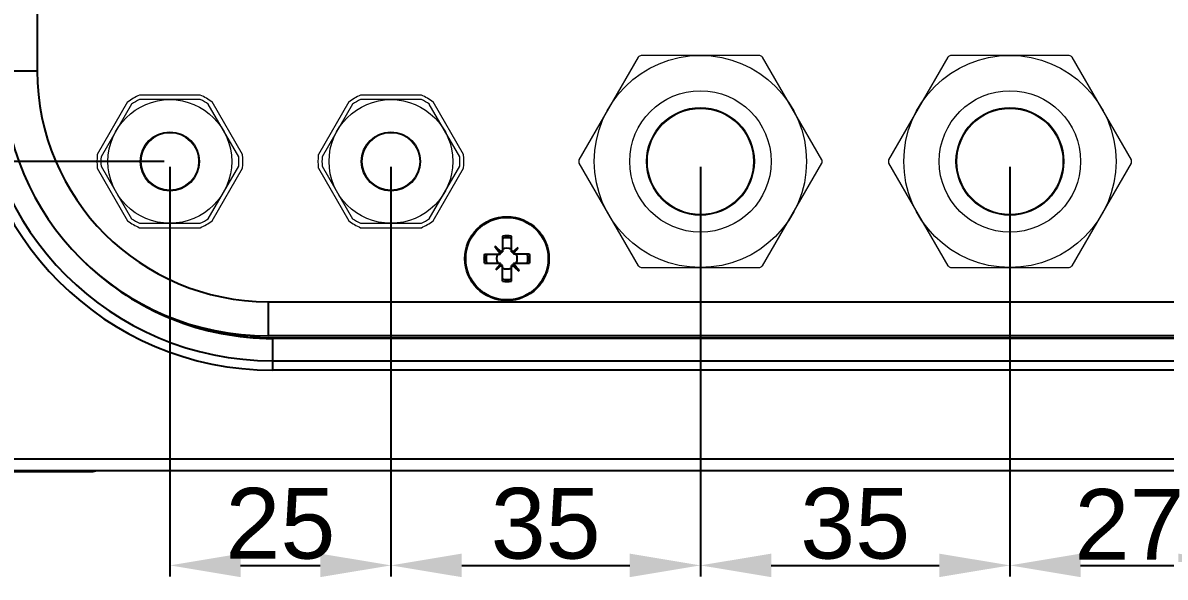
# Model space of a CAD drawing. Header units: millimetres. Extents: x 46697 to 51381, y 25488 to 34806.
# Drawn here: x 49408.8 to 49538, y 28196.6 to 28259.3 of the extents above; entities that cross this region are included whole.
import ezdxf

# ---------------------------------------------------------------- set-up
doc = ezdxf.new("R2010")
doc.units = ezdxf.units.MM
doc.layers.add('000-KOTIRANJE', color=254, linetype='Continuous', lineweight=5)
doc.layers.add('000-PI-Oprema', color=30, linetype='Continuous', lineweight=5)
for name, color, linetype in [('000-PI-ORMAR', 51, 'Continuous'), ('000-PI_TEXT_FRANC', 7, 'Continuous'), ('210-0', 7, 'Continuous')]:
    doc.layers.add(name, color=color, linetype=linetype)
doc.styles.get("Standard").update_dxf_attribs({"font": 'arial.ttf'})
doc.dimstyles.new('ISO-25-lb', dxfattribs={"dimtxt": 8, "dimasz": 8, "dimexe": 1.25, "dimexo": 0.625, "dimtad": 1, "dimdec": 1, "dimtxsty": 'Standard', "dimcen": 5, "dimadec": 0, "dimazin": 0, "dimtfac": 1, "dimtdec": 1, "dimtmove": 0, "dimatfit": 3, "dimfxl": 1, "dimarcsym": 0})

# ---------------------------------------------------------------- blocks, each defined once
blk = doc.blocks.new('NSYCRN325150_bottom')
at = {"layer": '000-PI-ORMAR'}
for p, q in [((49582.1, 30811.47), (49582.1, 30781.97)), ((49578.22, 30781.97), (49582.1, 30781.97)), ((49634.71, 30763.27), (49634.71, 30761.5)), ((49635.74, 30761.5), (49635.74, 30763.27)), ((49632.67, 30761.24), (49634.44, 30761.24)), ((49634.49, 30761.45), (49633.83, 30762.11)), ((49634.4, 30761.37), (49634.26, 30761.24)), ((49634.4, 30761.54), (49634.56, 30761.54)), ((49634.4, 30761.54), (49634.4, 30761.38)), ((49634.4, 30761.38), (49634.4, 30761.37)), ((49634.4, 30761.37), (49634.49, 30761.28)), ((49634.44, 30761.24), (49634.49, 30761.28)), ((49634.66, 30761.45), (49634.49, 30761.45)), ((49634.49, 30761.45), (49634.49, 30761.28)), ((49634.57, 30761.54), (49634.56, 30761.54)), ((49634.71, 30761.68), (49634.57, 30761.54)), ((49634.57, 30761.54), (49634.66, 30761.45)), ((49634.66, 30761.45), (49634.71, 30761.5)), ((49635.87, 30761.54), (49635.74, 30761.68)), ((49635.74, 30761.5), (49635.78, 30761.45)), ((49635.87, 30761.54), (49635.78, 30761.45)), ((49635.95, 30761.45), (49635.78, 30761.45)), ((49635.93, 30761.54), (49635.87, 30761.54)), ((49636.04, 30761.54), (49635.93, 30761.54)), ((49635.95, 30761.45), (49636.47, 30761.97)), ((49635.95, 30761.28), (49635.95, 30761.45)), ((49636.04, 30761.37), (49635.95, 30761.28)), ((49635.95, 30761.28), (49636, 30761.24)), ((49637.77, 30761.24), (49636, 30761.24)), ((49636.04, 30761.54), (49636.04, 30761.43)), ((49636.04, 30761.37), (49636.04, 30761.43)), ((49636.18, 30761.24), (49636.04, 30761.37)), ((49632.86, 30760.72), (49632.61, 30760.72)), ((49632.67, 30760.21), (49634.44, 30760.21)), ((49634.49, 30759.99), (49633.98, 30759.48)), ((49634.26, 30760.21), (49634.4, 30760.07)), ((49634.4, 30760.07), (49634.49, 30760.16)), ((49634.4, 30760.01), (49634.4, 30760.07)), ((49634.4, 30759.9), (49634.4, 30760.01)), ((49634.4, 30759.9), (49634.51, 30759.9)), ((49634.49, 30760.16), (49634.44, 30760.21)), ((49634.49, 30760.16), (49634.49, 30759.99)), ((49634.49, 30759.99), (49634.66, 30759.99)), ((49634.57, 30759.9), (49634.51, 30759.9)), ((49634.57, 30759.9), (49634.66, 30759.99)), ((49634.57, 30759.9), (49634.71, 30759.76)), ((49634.71, 30759.94), (49634.66, 30759.99)), ((49634.71, 30758.17), (49634.71, 30759.94)), ((49635.78, 30759.99), (49635.74, 30759.94)), ((49635.74, 30758.17), (49635.74, 30759.94)), ((49635.74, 30759.76), (49635.87, 30759.9)), ((49635.87, 30759.9), (49635.78, 30759.99)), ((49635.78, 30759.99), (49635.95, 30759.99)), ((49635.88, 30759.9), (49635.87, 30759.9)), ((49636.04, 30759.9), (49635.88, 30759.9)), ((49636, 30760.21), (49635.95, 30760.16)), ((49636.04, 30760.07), (49635.95, 30760.16)), ((49635.95, 30759.99), (49635.95, 30760.16)), ((49635.95, 30759.99), (49636.61, 30759.33)), ((49636, 30760.21), (49637.77, 30760.21)), ((49636.04, 30760.07), (49636.18, 30760.21)), ((49636.04, 30760.07), (49636.04, 30760.06)), ((49636.04, 30760.06), (49636.04, 30759.9)), ((49637.58, 30760.72), (49637.83, 30760.72)), ((49608.22, 30755.85), (49608.22, 30751.97)), ((49608.22, 30755.85), (49756.22, 30755.85)), ((49756.22, 30751.97), (49608.22, 30751.97)), ((49608.72, 30751.76), (49608.72, 30748.1)), ((49608.72, 30751.76), (49755.72, 30751.76)), ((49755.72, 30751.69), (49608.72, 30751.69)), ((49608.72, 30749.16), (49755.72, 30749.16)), ((49755.72, 30748.1), (49608.72, 30748.1)), ((49557.22, 30738.07), (49806.02, 30738.07)), ((49805.87, 30736.72), (49559.42, 30736.72)), ((49576.3, 30736.62), (49588.14, 30736.62))]:
    blk.add_line(p, q, dxfattribs=at)
for radius in [4.75, 4.67]:
    blk.add_circle((49635.22, 30760.72), radius, dxfattribs=at)
for centre, radius, start, end in [((49608.72, 30782.22), 34.12, 180, 270), ((49608.72, 30782.22), 33.06, 180, 270), ((49608.22, 30781.97), 30, 180, 270), ((49608.22, 30781.97), 26.12, 180, 270), ((49635.22, 30760.93), 2.39, 77.579, 102.421), ((49635.22, 30760.91), 2.17, 76.2841, 103.7159), ((49635.02, 30760.72), 2.4, 167.5983, 179.9804), ((49635.04, 30760.72), 2.18, 166.2955, 179.9897), ((49626.91, 30752.47), 11.87, 49.8549, 54.3133), ((49643.36, 30768.95), 11.73, 215.6598, 220.1721), ((49635.22, 30760.72), 1.17, 153.8852, 206.1148), ((49635.22, 30760.72), 1.17, 63.8852, 116.1148), ((49643.51, 30752.5), 11.8, 126.666, 129.9788), ((49626.92, 30769.07), 11.9, 320.0351, 323.3202), ((49635.22, 30760.72), 1.17, 333.8852, 26.1148), ((49635.4, 30760.72), 2.18, 0.0103, 13.7046), ((49635.42, 30760.72), 2.4, 0.0196, 12.4018), ((49608.72, 30782.22), 30.53, 226.0952, 270), ((49635.02, 30760.72), 2.4, 180.0183, 192.4029), ((49635.04, 30760.72), 2.18, 180.0103, 193.7044), ((49643.51, 30752.37), 11.89, 140.0346, 143.3206), ((49626.93, 30768.94), 11.8, 306.6662, 309.9785), ((49643.53, 30768.96), 11.86, 229.8529, 234.3152), ((49627.08, 30752.49), 11.73, 35.6597, 40.1721), ((49635.4, 30760.72), 2.18, 346.2954, 359.9894), ((49635.42, 30760.72), 2.4, 347.5978, 359.9802), ((49635.22, 30760.72), 1.17, 243.8852, 296.1148), ((49635.22, 30760.53), 2.17, 256.286, 283.714), ((49635.22, 30760.51), 2.39, 257.5768, 282.4232), ((49608.72, 30782.22), 30.46, 242.0222, 270), ((49588.14, 30738.62), 2, 270, 286.5817)]:
    blk.add_arc(centre, radius, start, end, dxfattribs=at)
blk = doc.blocks.new('M20_2411.621')
at = {"layer": '000-PI-Oprema'}
for p, q in [((49679.89, 36395.45), (49673.18, 36383.83)), ((49693.64, 36395.64), (49680.21, 36395.64)), ((49700.67, 36383.83), (49693.96, 36395.45)), ((49673.18, 36383.45), (49679.89, 36371.83)), ((49693.96, 36371.83), (49700.67, 36383.45)), ((49680.21, 36371.64), (49693.64, 36371.64))]:
    blk.add_line(p, q, dxfattribs=at)
for radius in [12, 8, 6.1, 6]:
    blk.add_circle((49686.93, 36383.64), radius, dxfattribs=at)
for start, end in [(119.2229, 120.7771), (59.2229, 60.7771), (179.2229, 180.7771), (359.2229, 0.7771), (239.2229, 240.7771), (299.2229, 300.7771)]:
    blk.add_arc((49686.93, 36383.64), 13.75, start, end, dxfattribs=at)
blk = doc.blocks.new('*U219')
at = {"layer": '000-PI_TEXT_FRANC', "color": 7}
blk.add_blockref('M20_2411.621', (-49686.93, -36383.64), dxfattribs=at)
blk = doc.blocks.new('*U220')
at = {"layer": '000-PI_TEXT_FRANC', "color": 0, "linetype": 'ByBlock', "lineweight": -2, "transparency": 16777216}
for p in [(0, 0), (35, 0)]:
    blk.add_blockref('*U219', p, dxfattribs=at)
blk = doc.blocks.new('M12')
at = {"layer": '000-PI-Oprema'}
for p, q in [((-4.78, 6.73), (-8.21, 0.77)), ((-4.34, 6.48), (-7.78, 0.52)), ((3.44, 7.5), (-3.44, 7.5)), ((3.44, 7), (-3.44, 7)), ((7.78, 0.52), (4.34, 6.48)), ((8.21, 0.77), (4.78, 6.73)), ((-8.21, -0.77), (-4.78, -6.73)), ((-7.78, -0.52), (-4.34, -6.48)), ((4.34, -6.48), (7.78, -0.52)), ((4.78, -6.73), (8.21, -0.77)), ((-3.44, -7), (3.44, -7)), ((-3.44, -7.5), (3.44, -7.5))]:
    blk.add_line(p, q, dxfattribs=at)
for radius in [7, 3.35, 3.25]:
    blk.add_circle((0, 0), radius, dxfattribs=at)
for radius, start, end in [(8.25, 114.62, 125.38), (7.8, 116.177, 123.823), (8.25, 54.62, 65.38), (7.8, 56.177, 63.823), (8.25, 174.62, 185.38), (7.8, 176.177, 183.823), (7.8, 356.177, 3.823), (8.25, 354.62, 5.38), (8.25, 234.62, 245.38), (7.8, 236.177, 243.823), (7.8, 296.177, 303.823), (8.25, 294.62, 305.38)]:
    blk.add_arc((0, 0), radius, start, end, dxfattribs=at)
blk = doc.blocks.new('*U229')
at = {"layer": '210-0', "ltscale": 0.25}
blk.add_blockref('M12', (0, 0), dxfattribs=at)
blk = doc.blocks.new('*U230')
at = {"layer": '000-PI-ORMAR', "color": 0, "linetype": 'ByBlock', "lineweight": -2, "transparency": 16777216}
for p in [(0, 0), (25, 0)]:
    blk.add_blockref('*U229', p, dxfattribs=at)
blk = doc.blocks.new('*D342')
at = {"layer": '000-KOTIRANJE', "color": 0, "linetype": 'Continuous', "lineweight": -2, "ltscale": 0.25, "transparency": 16777216}
for p, q in [((49439.8, 28283.61), (49395.19, 28283.61)), ((49396.44, 28275.61), (49396.44, 28251.61)), ((49424.8, 28243.61), (49395.19, 28243.61))]:
    blk.add_line(p, q, dxfattribs=at)
at = {"layer": '000-KOTIRANJE', "color": 0, "ltscale": 0.25, "transparency": 16777216}
for points in [[(49395.11, 28275.61), (49397.78, 28275.61), (49396.44, 28283.61)], [(49395.11, 28251.61), (49397.78, 28251.61), (49396.44, 28243.61)]]:
    blk.add_solid(points, dxfattribs=at)
at = {"layer": 'Defpoints', "color": 0, "ltscale": 0.25, "transparency": 16777216}
for p in [(49440.43, 28283.61), (49396.44, 28243.61), (49425.43, 28243.61)]:
    blk.add_point(p, dxfattribs=at)
at = {"layer": '000-KOTIRANJE', "color": 0, "ltscale": 0.25, "transparency": 16777216, "insert": (49391.73, 28263.61), "char_height": 8, "attachment_point": 5, "rotation": 90}
blk.add_mtext('40', dxfattribs=at)
blk = doc.blocks.new('*D343')
at = {"layer": '000-KOTIRANJE', "color": 0, "linetype": 'Continuous', "lineweight": -2, "ltscale": 0.25, "transparency": 16777216}
for p, q in [((49425.43, 28242.99), (49425.43, 28196.65)), ((49450.43, 28242.99), (49450.43, 28196.65)), ((49433.43, 28197.9), (49442.43, 28197.9))]:
    blk.add_line(p, q, dxfattribs=at)
at = {"layer": '000-KOTIRANJE', "color": 0, "ltscale": 0.25, "transparency": 16777216}
for points in [[(49433.43, 28199.23), (49433.43, 28196.57), (49425.43, 28197.9)], [(49442.43, 28199.23), (49442.43, 28196.57), (49450.43, 28197.9)]]:
    blk.add_solid(points, dxfattribs=at)
at = {"layer": 'Defpoints', "color": 0, "ltscale": 0.25, "transparency": 16777216}
for p in [(49425.43, 28243.61), (49450.43, 28243.61), (49450.43, 28197.9)]:
    blk.add_point(p, dxfattribs=at)
at = {"layer": '000-KOTIRANJE', "color": 0, "ltscale": 0.25, "transparency": 16777216, "insert": (49437.93, 28202.61), "char_height": 8, "attachment_point": 5}
blk.add_mtext('25', dxfattribs=at)
blk = doc.blocks.new('*D344')
at = {"layer": '000-KOTIRANJE', "color": 0, "linetype": 'Continuous', "lineweight": -2, "ltscale": 0.25, "transparency": 16777216}
for p, q in [((49450.43, 28242.99), (49450.43, 28196.65)), ((49485.43, 28242.99), (49485.43, 28196.65)), ((49458.43, 28197.9), (49477.43, 28197.9))]:
    blk.add_line(p, q, dxfattribs=at)
at = {"layer": '000-KOTIRANJE', "color": 0, "ltscale": 0.25, "transparency": 16777216}
for points in [[(49458.43, 28199.23), (49458.43, 28196.57), (49450.43, 28197.9)], [(49477.43, 28199.23), (49477.43, 28196.57), (49485.43, 28197.9)]]:
    blk.add_solid(points, dxfattribs=at)
at = {"layer": 'Defpoints', "color": 0, "ltscale": 0.25, "transparency": 16777216}
for p in [(49450.43, 28243.61), (49485.43, 28243.61), (49485.43, 28197.9)]:
    blk.add_point(p, dxfattribs=at)
at = {"layer": '000-KOTIRANJE', "color": 0, "ltscale": 0.25, "transparency": 16777216, "insert": (49467.93, 28202.61), "char_height": 8, "attachment_point": 5}
blk.add_mtext('35', dxfattribs=at)
blk = doc.blocks.new('*D345')
at = {"layer": '000-KOTIRANJE', "color": 0, "linetype": 'Continuous', "lineweight": -2, "ltscale": 0.25, "transparency": 16777216}
for p, q in [((49485.43, 28242.99), (49485.43, 28196.65)), ((49520.43, 28242.99), (49520.43, 28196.65)), ((49493.43, 28197.9), (49512.43, 28197.9))]:
    blk.add_line(p, q, dxfattribs=at)
at = {"layer": '000-KOTIRANJE', "color": 0, "ltscale": 0.25, "transparency": 16777216}
for points in [[(49493.43, 28199.23), (49493.43, 28196.57), (49485.43, 28197.9)], [(49512.43, 28199.23), (49512.43, 28196.57), (49520.43, 28197.9)]]:
    blk.add_solid(points, dxfattribs=at)
at = {"layer": 'Defpoints', "color": 0, "ltscale": 0.25, "transparency": 16777216}
for p in [(49485.43, 28243.61), (49520.43, 28243.61), (49520.43, 28197.9)]:
    blk.add_point(p, dxfattribs=at)
at = {"layer": '000-KOTIRANJE', "color": 0, "ltscale": 0.25, "transparency": 16777216, "insert": (49502.93, 28202.61), "char_height": 8, "attachment_point": 5}
blk.add_mtext('35', dxfattribs=at)
blk = doc.blocks.new('*D383')
at = {"layer": '000-KOTIRANJE', "color": 0, "linetype": 'Continuous', "lineweight": -2, "ltscale": 0.25, "transparency": 16777216}
for p, q in [((49547.48, 28247.86), (49547.48, 28196.65)), ((49520.43, 28242.99), (49520.43, 28196.65)), ((49528.43, 28197.9), (49539.48, 28197.9))]:
    blk.add_line(p, q, dxfattribs=at)
at = {"layer": '000-KOTIRANJE', "color": 0, "ltscale": 0.25, "transparency": 16777216}
for points in [[(49528.43, 28199.23), (49528.43, 28196.57), (49520.43, 28197.9)], [(49539.48, 28199.23), (49539.48, 28196.57), (49547.48, 28197.9)]]:
    blk.add_solid(points, dxfattribs=at)
at = {"layer": 'Defpoints', "color": 0, "ltscale": 0.25, "transparency": 16777216}
for p in [(49547.48, 28248.48), (49520.43, 28243.61), (49547.48, 28197.9)]:
    blk.add_point(p, dxfattribs=at)
at = {"layer": '000-KOTIRANJE', "color": 0, "ltscale": 0.25, "transparency": 16777216, "insert": (49533.95, 28202.54), "char_height": 8, "attachment_point": 5}
blk.add_mtext('27', dxfattribs=at)

msp = doc.modelspace()

# ---------------------------------------------------------------- block references
at = {"layer": '000-PI-ORMAR'}
for name, p in [('NSYCRN325150_bottom', (-171.67, -2528.11)), ('*U230', (49425.43, 28243.61))]:
    msp.add_blockref(name, p, dxfattribs=at)
at = {"layer": '000-PI_TEXT_FRANC', "color": 7}
msp.add_blockref('*U220', (49485.43, 28243.61), dxfattribs=at)

# ---------------------------------------------------------------- dimensions: what is measured, and where the dimension line sits
at = {"layer": '000-KOTIRANJE', "ltscale": 0.25}
dim = msp.add_linear_dim(base=(49396.44, 28243.61), p1=(49440.43, 28283.61), p2=(49425.43, 28243.61), angle=90, dimstyle='ISO-25-lb', dxfattribs=at)
dim.commit()
dim.dimension.update_dxf_attribs({"geometry": '*D342', "text_midpoint": (49391.73, 28263.61)})
for base, p1, p2, picture, middle in [((49547.4763, 28197.8999), (49520.4288, 28243.6105), (49547.4763, 28248.4831), '*D383', (49533.9525, 28202.5413)), ((49450.43, 28197.9), (49425.43, 28243.61), (49450.43, 28243.61), '*D343', (49437.93, 28202.61)), ((49485.43, 28197.9), (49450.43, 28243.61), (49485.43, 28243.61), '*D344', (49467.93, 28202.61)), ((49520.43, 28197.9), (49485.43, 28243.61), (49520.43, 28243.61), '*D345', (49502.93, 28202.61))]:
    dim = msp.add_linear_dim(base=base, p1=p1, p2=p2, dimstyle='ISO-25-lb', dxfattribs=at)
    dim.commit()
    dim.dimension.update_dxf_attribs({"geometry": picture, "text_midpoint": middle})

doc.saveas('drawing.dxf')
